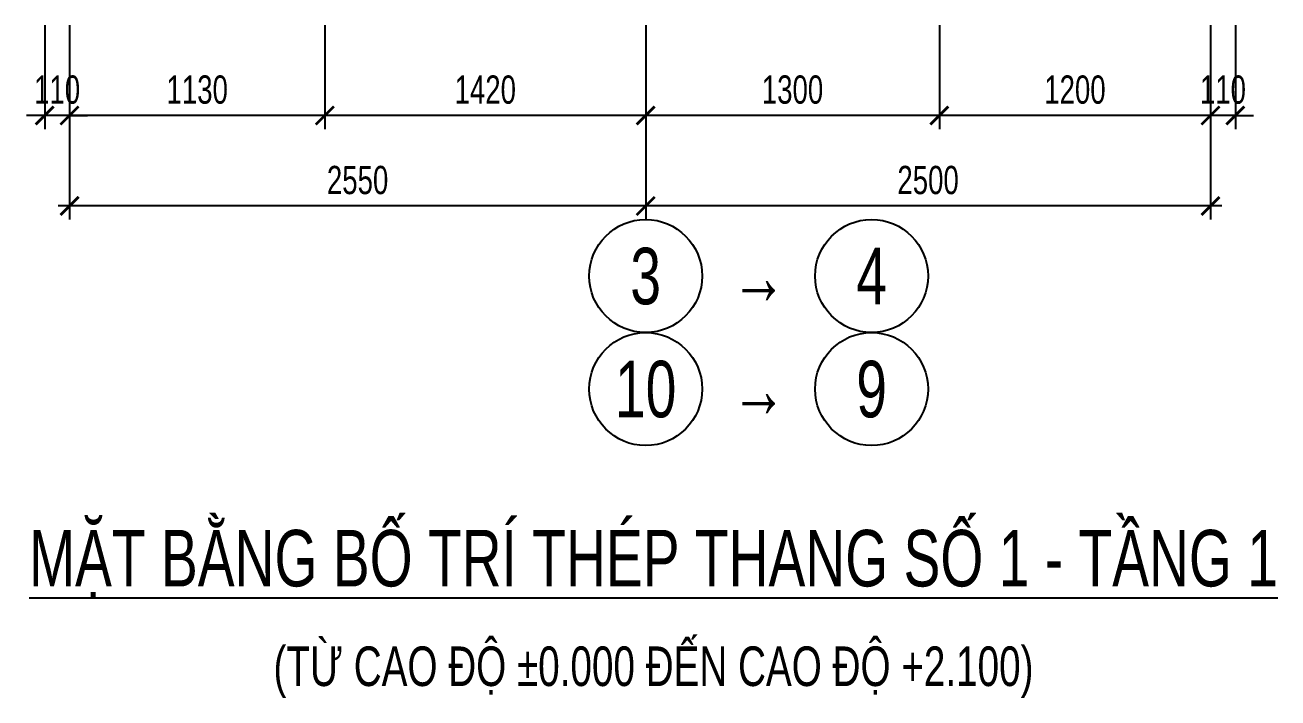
# Model space of a CAD drawing. Header units: millimetres. Extents: x -77370 to 109412, y -14880 to 214694.
# Drawn here: x 13043 to 18588, y 205823 to 208799 of the extents above; entities that cross this region are included whole.
import ezdxf
from ezdxf.enums import TextEntityAlignment as Align

# ---------------------------------------------------------------- set-up
doc = ezdxf.new("R2010")
doc.units = ezdxf.units.MM
doc.header["$LTSCALE"] = 300
doc.header["$MEASUREMENT"] = 0
doc.header["$PDMODE"] = 66
doc.layers.get('0').update_dxf_attribs({"linetype": 'CONTINUOUS'})
doc.layers.get('DEFPOINTS').update_dxf_attribs({"linetype": 'CONTINUOUS'})
doc.layers.add('CDC.02.DIM', color=1, linetype='CONTINUOUS')
doc.layers.add('CDC.06.TEXT', color=2, linetype='CONTINUOUS')
doc.styles.add('KCS_SMTEXT', font='arial.ttf', dxfattribs={"width": 0.7})
doc.dimstyles.new('KCS_DIM50', dxfattribs={"dimscale": 2, "dimtxt": 62.5, "dimasz": 40, "dimexe": 30, "dimexo": 0, "dimgap": 25, "dimtad": 1, "dimdec": 0, "dimzin": 13, "dimdsep": 46, "dimtxsty": 'KCS_SMTEXT', "dimblk": 'ARCHTICK', "dimcen": 0, "dimdle": 25, "dimclrd": 1, "dimclre": 1, "dimclrt": 2, "dimadec": 0, "dimazin": 0, "dimtfac": 1, "dimtdec": 0, "dimtix": 1, "dimtmove": 2, "dimatfit": 3, "dimfxl": 1, "dimtolj": 1, "dimtzin": 13, "dimarcsym": 0})

# ---------------------------------------------------------------- blocks, each defined once
blk = doc.blocks.new('_ArchTick')
at = {"color": 0, "linetype": 'ByBlock', "const_width": 0.15}
blk.add_lwpolyline([(-0.5, -0.5), (0.5, 0.5)], dxfattribs=at)
blk = doc.blocks.new('*D1160')
at = {"layer": 'CDC.02.DIM', "color": 1, "lineweight": -2, "transparency": 16777216}
for p, q in [((15789.8, 208799.2), (15789.8, 207939.2)), ((18289.8, 208799.2), (18289.8, 207939.2)), ((18339.8, 207999.2), (15739.8, 207999.2))]:
    blk.add_line(p, q, dxfattribs=at)
at = {"layer": 'DEFPOINTS', "color": 0, "transparency": 16777216}
for p in [(15789.8, 208799.2), (18289.8, 208799.2), (15789.8, 207999.2)]:
    blk.add_point(p, dxfattribs=at)
at = {"layer": 'CDC.02.DIM', "color": 1, "lineweight": -2, "transparency": 16777216, "xscale": 80, "yscale": 80, "zscale": 80, "rotation": 180}
blk.add_blockref('_ArchTick', (15789.8, 207999.2), dxfattribs=at)
at = {"layer": 'CDC.02.DIM', "color": 1, "lineweight": -2, "transparency": 16777216, "xscale": 80, "yscale": 80, "zscale": 80}
blk.add_blockref('_ArchTick', (18289.8, 207999.2), dxfattribs=at)
at = {"layer": 'CDC.02.DIM', "color": 2, "transparency": 16777216, "insert": (17039.8, 208113), "char_height": 125, "attachment_point": 5, "style": 'KCS_SMTEXT'}
blk.add_mtext('\\A1;2500', dxfattribs=at)
blk = doc.blocks.new('*D1161')
at = {"layer": 'CDC.02.DIM', "color": 1, "lineweight": -2, "transparency": 16777216}
for p, q in [((15789.8, 208799.2), (15789.8, 208339.2)), ((17089.8, 208799.2), (17089.8, 208339.2)), ((17139.8, 208399.2), (15739.8, 208399.2))]:
    blk.add_line(p, q, dxfattribs=at)
at = {"layer": 'DEFPOINTS', "color": 0, "transparency": 16777216}
for p in [(15789.8, 208799.2), (17089.8, 208799.2), (15789.8, 208399.2)]:
    blk.add_point(p, dxfattribs=at)
at = {"layer": 'CDC.02.DIM', "color": 1, "lineweight": -2, "transparency": 16777216, "xscale": 80, "yscale": 80, "zscale": 80, "rotation": 180}
blk.add_blockref('_ArchTick', (15789.8, 208399.2), dxfattribs=at)
at = {"layer": 'CDC.02.DIM', "color": 1, "lineweight": -2, "transparency": 16777216, "xscale": 80, "yscale": 80, "zscale": 80}
blk.add_blockref('_ArchTick', (17089.8, 208399.2), dxfattribs=at)
at = {"layer": 'CDC.02.DIM', "color": 2, "transparency": 16777216, "insert": (16439.8, 208513.1), "char_height": 125, "attachment_point": 5, "style": 'KCS_SMTEXT'}
blk.add_mtext('\\A1;1300', dxfattribs=at)
blk = doc.blocks.new('*D1162')
at = {"layer": 'CDC.02.DIM', "color": 1, "lineweight": -2, "transparency": 16777216}
for p, q in [((18289.8, 208799.2), (18289.8, 208339.2)), ((18399.8, 208799.2), (18399.8, 208339.2)), ((18289.8, 208399.2), (18209.8, 208399.2)), ((18399.8, 208399.2), (18289.8, 208399.2)), ((18399.8, 208399.2), (18479.8, 208399.2))]:
    blk.add_line(p, q, dxfattribs=at)
at = {"layer": 'DEFPOINTS', "color": 0, "transparency": 16777216}
for p in [(18289.8, 208799.2), (18399.8, 208799.2), (18289.8, 208399.2)]:
    blk.add_point(p, dxfattribs=at)
at = {"layer": 'CDC.02.DIM', "color": 1, "lineweight": -2, "transparency": 16777216, "xscale": 80, "yscale": 80, "zscale": 80}
blk.add_blockref('_ArchTick', (18289.8, 208399.2), dxfattribs=at)
at = {"layer": 'CDC.02.DIM', "color": 1, "lineweight": -2, "transparency": 16777216, "xscale": 80, "yscale": 80, "zscale": 80, "rotation": 180}
blk.add_blockref('_ArchTick', (18399.8, 208399.2), dxfattribs=at)
at = {"layer": 'CDC.02.DIM', "color": 2, "transparency": 16777216, "insert": (18344.8, 208513), "char_height": 125, "attachment_point": 5, "style": 'KCS_SMTEXT'}
blk.add_mtext('\\A1;110', dxfattribs=at)
blk = doc.blocks.new('*D1163')
at = {"layer": 'CDC.02.DIM', "color": 1, "lineweight": -2, "transparency": 16777216}
for p, q in [((13239.8, 208799.2), (13239.8, 208339.2)), ((14369.8, 208799.2), (14369.8, 208339.2)), ((14419.8, 208399.2), (13189.8, 208399.2))]:
    blk.add_line(p, q, dxfattribs=at)
at = {"layer": 'DEFPOINTS', "color": 0, "transparency": 16777216}
for p in [(13239.8, 208799.2), (14369.8, 208799.2), (13239.8, 208399.2)]:
    blk.add_point(p, dxfattribs=at)
at = {"layer": 'CDC.02.DIM', "color": 1, "lineweight": -2, "transparency": 16777216, "xscale": 80, "yscale": 80, "zscale": 80, "rotation": 180}
blk.add_blockref('_ArchTick', (13239.8, 208399.2), dxfattribs=at)
at = {"layer": 'CDC.02.DIM', "color": 1, "lineweight": -2, "transparency": 16777216, "xscale": 80, "yscale": 80, "zscale": 80}
blk.add_blockref('_ArchTick', (14369.8, 208399.2), dxfattribs=at)
at = {"layer": 'CDC.02.DIM', "color": 2, "transparency": 16777216, "insert": (13804.8, 208513.1), "char_height": 125, "attachment_point": 5, "style": 'KCS_SMTEXT'}
blk.add_mtext('\\A1;1130', dxfattribs=at)
blk = doc.blocks.new('*D1164')
at = {"layer": 'CDC.02.DIM', "color": 1, "lineweight": -2, "transparency": 16777216}
for p, q in [((13129.8, 208799.2), (13129.8, 208339.2)), ((13239.8, 208799.2), (13239.8, 208339.2)), ((13129.8, 208399.2), (13049.8, 208399.2)), ((13239.8, 208399.2), (13129.8, 208399.2)), ((13239.8, 208399.2), (13319.8, 208399.2))]:
    blk.add_line(p, q, dxfattribs=at)
at = {"layer": 'DEFPOINTS', "color": 0, "transparency": 16777216}
for p in [(13129.8, 208799.2), (13239.8, 208799.2), (13129.8, 208399.2)]:
    blk.add_point(p, dxfattribs=at)
at = {"layer": 'CDC.02.DIM', "color": 1, "lineweight": -2, "transparency": 16777216, "xscale": 80, "yscale": 80, "zscale": 80}
blk.add_blockref('_ArchTick', (13129.8, 208399.2), dxfattribs=at)
at = {"layer": 'CDC.02.DIM', "color": 1, "lineweight": -2, "transparency": 16777216, "xscale": 80, "yscale": 80, "zscale": 80, "rotation": 180}
blk.add_blockref('_ArchTick', (13239.8, 208399.2), dxfattribs=at)
at = {"layer": 'CDC.02.DIM', "color": 2, "transparency": 16777216, "insert": (13184.8, 208513), "char_height": 125, "attachment_point": 5, "style": 'KCS_SMTEXT'}
blk.add_mtext('\\A1;110', dxfattribs=at)
blk = doc.blocks.new('*D1165')
at = {"layer": 'CDC.02.DIM', "color": 1, "lineweight": -2, "transparency": 16777216}
for p, q in [((13239.8, 208799.2), (13239.8, 207939.2)), ((15789.8, 208799.2), (15789.8, 207939.2)), ((15839.8, 207999.2), (13189.8, 207999.2))]:
    blk.add_line(p, q, dxfattribs=at)
at = {"layer": 'DEFPOINTS', "color": 0, "transparency": 16777216}
for p in [(13239.8, 208799.2), (15789.8, 208799.2), (13239.8, 207999.2)]:
    blk.add_point(p, dxfattribs=at)
at = {"layer": 'CDC.02.DIM', "color": 1, "lineweight": -2, "transparency": 16777216, "xscale": 80, "yscale": 80, "zscale": 80, "rotation": 180}
blk.add_blockref('_ArchTick', (13239.8, 207999.2), dxfattribs=at)
at = {"layer": 'CDC.02.DIM', "color": 1, "lineweight": -2, "transparency": 16777216, "xscale": 80, "yscale": 80, "zscale": 80}
blk.add_blockref('_ArchTick', (15789.8, 207999.2), dxfattribs=at)
at = {"layer": 'CDC.02.DIM', "color": 2, "transparency": 16777216, "insert": (14514.8, 208113), "char_height": 125, "attachment_point": 5, "style": 'KCS_SMTEXT'}
blk.add_mtext('\\A1;2550', dxfattribs=at)
blk = doc.blocks.new('*D1166')
at = {"layer": 'CDC.02.DIM', "color": 1, "lineweight": -2, "transparency": 16777216}
for p, q in [((14369.8, 208799.2), (14369.8, 208339.2)), ((15789.8, 208799.2), (15789.8, 208339.2)), ((15839.8, 208399.2), (14319.8, 208399.2))]:
    blk.add_line(p, q, dxfattribs=at)
at = {"layer": 'DEFPOINTS', "color": 0, "transparency": 16777216}
for p in [(14369.8, 208799.2), (15789.8, 208799.2), (14369.8, 208399.2)]:
    blk.add_point(p, dxfattribs=at)
at = {"layer": 'CDC.02.DIM', "color": 1, "lineweight": -2, "transparency": 16777216, "xscale": 80, "yscale": 80, "zscale": 80, "rotation": 180}
blk.add_blockref('_ArchTick', (14369.8, 208399.2), dxfattribs=at)
at = {"layer": 'CDC.02.DIM', "color": 1, "lineweight": -2, "transparency": 16777216, "xscale": 80, "yscale": 80, "zscale": 80}
blk.add_blockref('_ArchTick', (15789.8, 208399.2), dxfattribs=at)
at = {"layer": 'CDC.02.DIM', "color": 2, "transparency": 16777216, "insert": (15079.8, 208513), "char_height": 125, "attachment_point": 5, "style": 'KCS_SMTEXT'}
blk.add_mtext('\\A1;1420', dxfattribs=at)
blk = doc.blocks.new('*D1167')
at = {"layer": 'CDC.02.DIM', "color": 1, "lineweight": -2, "transparency": 16777216}
for p, q in [((17089.8, 208799.2), (17089.8, 208339.2)), ((18289.8, 208799.2), (18289.8, 208339.2)), ((18339.8, 208399.2), (17039.8, 208399.2))]:
    blk.add_line(p, q, dxfattribs=at)
at = {"layer": 'DEFPOINTS', "color": 0, "transparency": 16777216}
for p in [(17089.8, 208799.2), (18289.8, 208799.2), (17089.8, 208399.2)]:
    blk.add_point(p, dxfattribs=at)
at = {"layer": 'CDC.02.DIM', "color": 1, "lineweight": -2, "transparency": 16777216, "xscale": 80, "yscale": 80, "zscale": 80, "rotation": 180}
blk.add_blockref('_ArchTick', (17089.8, 208399.2), dxfattribs=at)
at = {"layer": 'CDC.02.DIM', "color": 1, "lineweight": -2, "transparency": 16777216, "xscale": 80, "yscale": 80, "zscale": 80}
blk.add_blockref('_ArchTick', (18289.8, 208399.2), dxfattribs=at)
at = {"layer": 'CDC.02.DIM', "color": 2, "transparency": 16777216, "insert": (17689.8, 208513), "char_height": 125, "attachment_point": 5, "style": 'KCS_SMTEXT'}
blk.add_mtext('\\A1;1200', dxfattribs=at)

msp = doc.modelspace()

# ---------------------------------------------------------------- linework, layer by layer
at = {"layer": 'CDC.02.DIM'}
for centre in [(15789.8, 207689.2), (16789.8, 207689.2), (15789.8, 207189.2), (16789.8, 207189.2)]:
    msp.add_circle(centre, 250, dxfattribs=at)

# ---------------------------------------------------------------- texts
at = {"layer": 'CDC.02.DIM', "color": 4, "style": 'KCS_SMTEXT', "width": 0.7}
for s, p in [('3', (15789.8, 207689.2)), ('4', (16789.8, 207689.2)), ('→', (16289.8, 207689.2)), ('10', (15789.8, 207189.2)), ('9', (16789.8, 207189.2)), ('→', (16289.8, 207189.2))]:
    msp.add_text(s, height=250, dxfattribs=at).set_placement(p, align=Align.MIDDLE)
at = {"layer": 'CDC.06.TEXT', "color": 4, "style": 'KCS_SMTEXT', "width": 0.7}
for s, height, p in [('%%UMẶT BẰNG BỐ TRÍ THÉP THANG SỐ 1 - TẦNG 1', 250, (15824.4, 206451.3)), ('(TỪ CAO ĐỘ %%P0.000 ĐẾN CAO ĐỘ +2.100)', 175, (15824.4, 205963.2))]:
    msp.add_text(s, height=height, dxfattribs=at).set_placement(p, align=Align.MIDDLE)

# ---------------------------------------------------------------- dimensions: what is measured, and where the dimension line sits
at = {"layer": 'CDC.02.DIM'}
for base, p1, p2, picture, middle in [((13129.8, 208399.2), (13239.8, 208799.2), (13129.8, 208799.2), '*D1164', (13184.8, 208513)), ((13239.8, 208399.2), (14369.8, 208799.2), (13239.8, 208799.2), '*D1163', (13804.8, 208513.1)), ((13239.8, 207999.2), (15789.8, 208799.2), (13239.8, 208799.2), '*D1165', (14514.8, 208113)), ((14369.8, 208399.2), (15789.8, 208799.2), (14369.8, 208799.2), '*D1166', (15079.8, 208513)), ((15789.8, 207999.2), (18289.8, 208799.2), (15789.8, 208799.2), '*D1160', (17039.8, 208113)), ((15789.8, 208399.2), (17089.8, 208799.2), (15789.8, 208799.2), '*D1161', (16439.8, 208513.1)), ((17089.8, 208399.2), (18289.8, 208799.2), (17089.8, 208799.2), '*D1167', (17689.8, 208513)), ((18289.8, 208399.2), (18399.8, 208799.2), (18289.8, 208799.2), '*D1162', (18344.8, 208513))]:
    dim = msp.add_linear_dim(base=base, p1=p1, p2=p2, angle=180, dimstyle='KCS_DIM50', dxfattribs=at)
    dim.commit()
    dim.dimension.update_dxf_attribs({"geometry": picture, "text_midpoint": middle})

doc.saveas('drawing.dxf')
